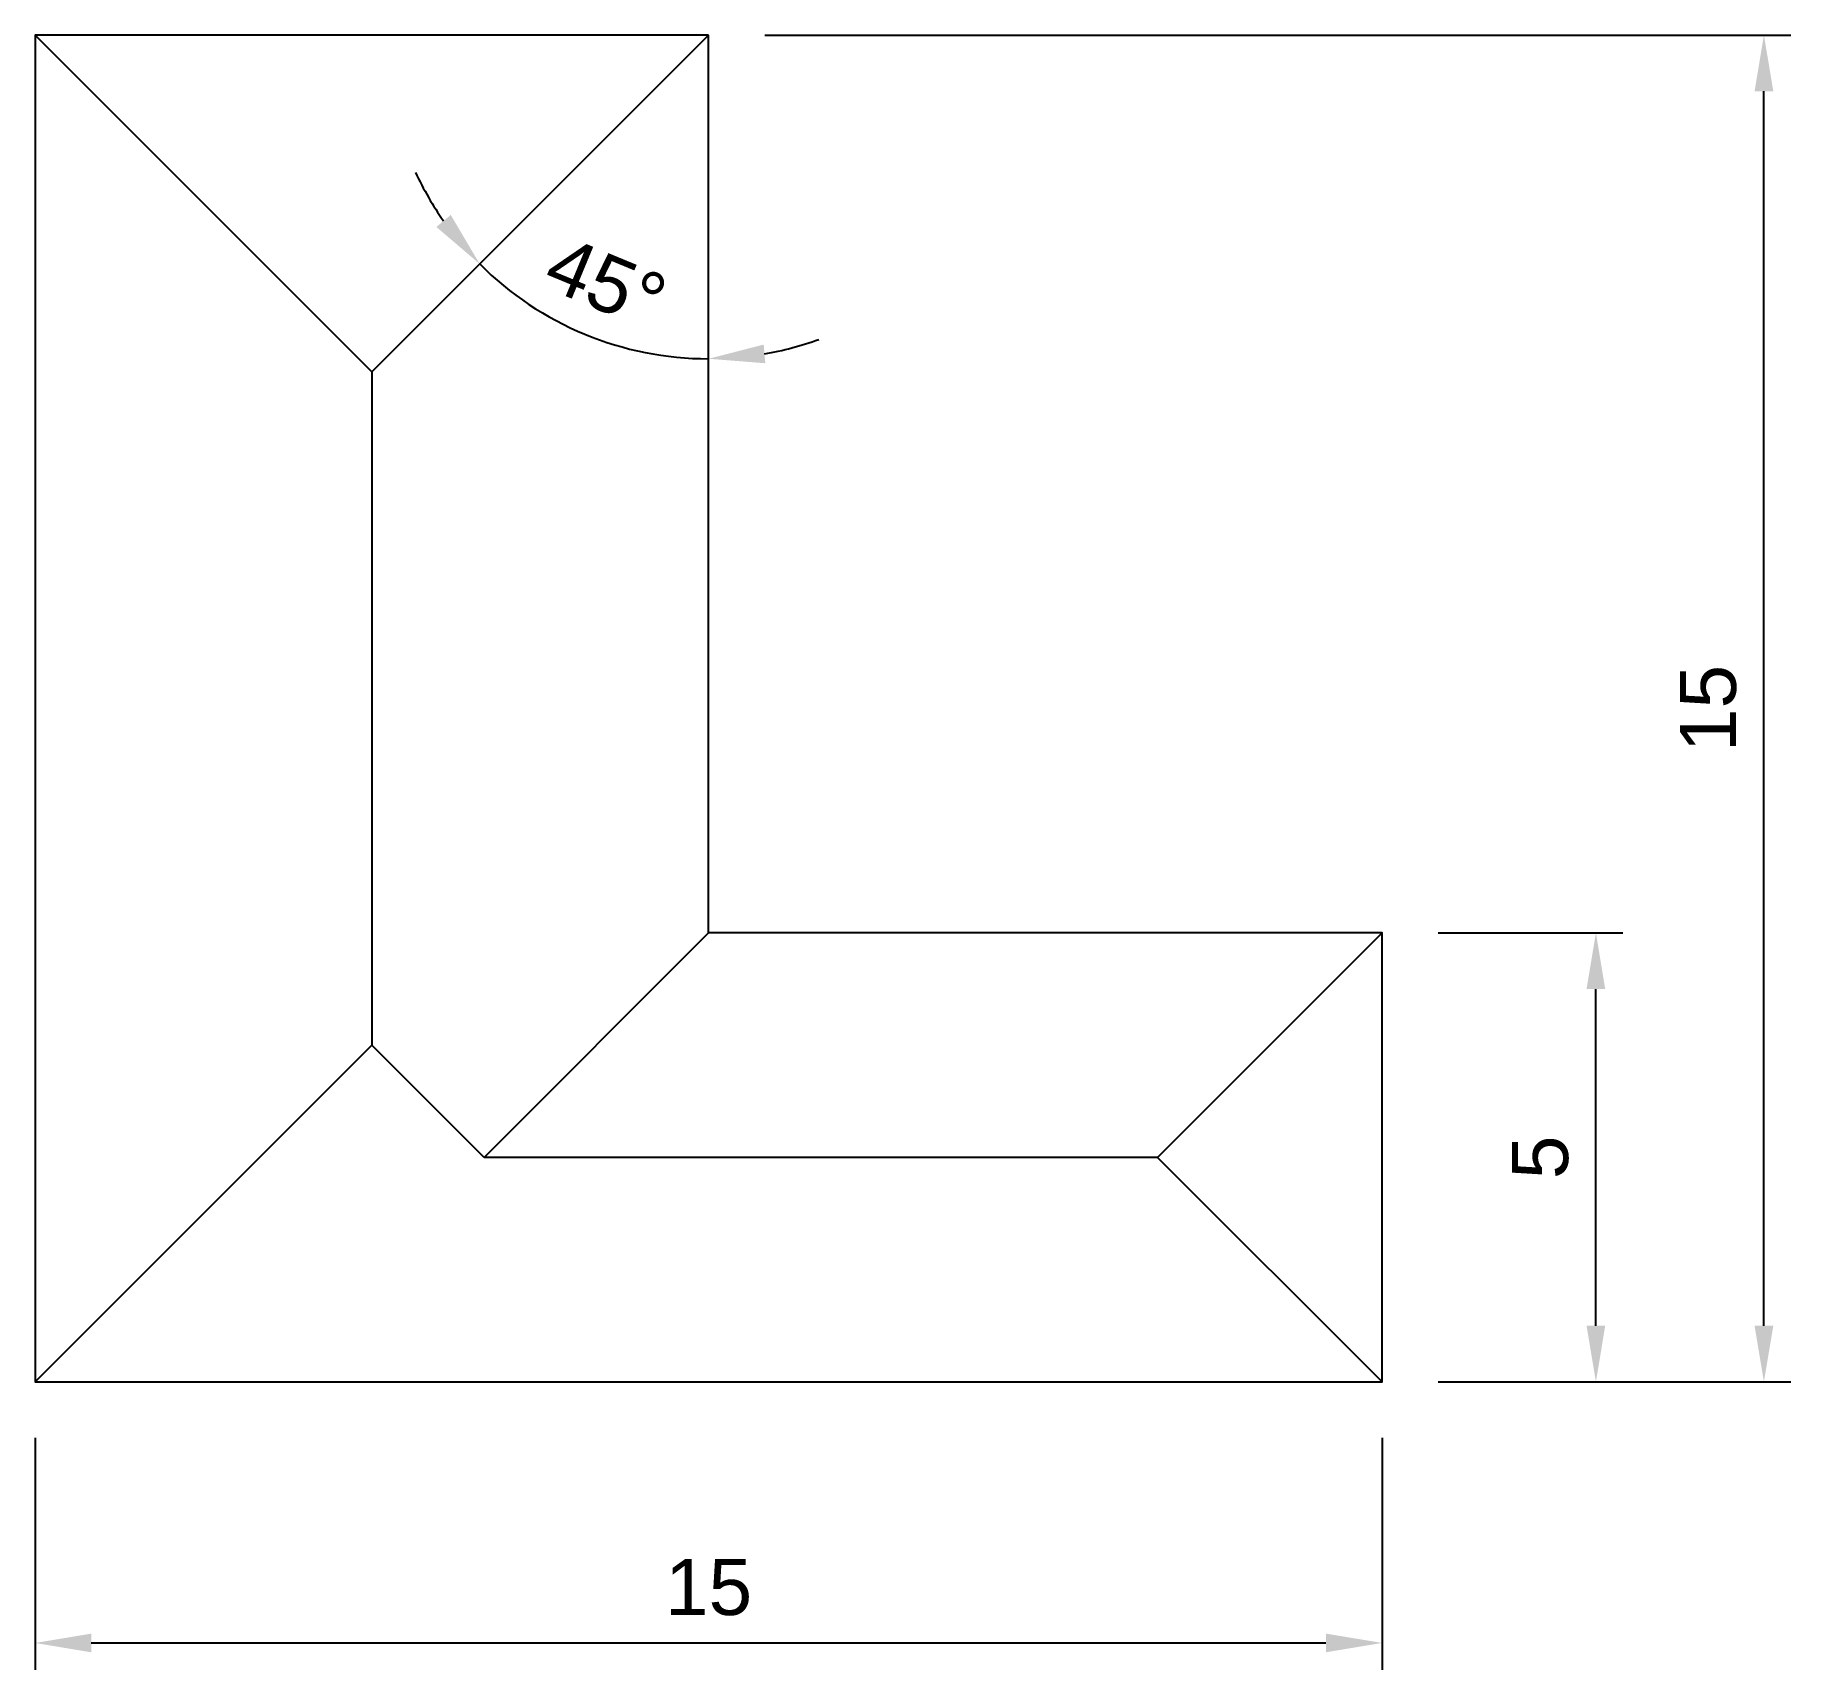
# Model space of a CAD drawing. Header units: millimetres. Extents: x -7.5 to 12.1, y -10.7 to 7.5.
import ezdxf

# ---------------------------------------------------------------- set-up
doc = ezdxf.new("R2010")
doc.units = ezdxf.units.MM
doc.layers.add('COTAS', color=252, linetype='Continuous')
doc.styles.get("Standard").update_dxf_attribs({"font": 'arial.ttf'})
doc.dimstyles.new('ISO-25', dxfattribs={"dimtxt": 0.625, "dimasz": 0.625, "dimexe": 0.3, "dimexo": 0.625, "dimgap": 0.3, "dimtad": 1, "dimtxsty": 'Standard', "dimcen": 2.5, "dimadec": 0, "dimazin": 0, "dimtfac": 1, "dimtmove": 0, "dimatfit": 3, "dimfxl": 1, "dimarcsym": 0})

# ---------------------------------------------------------------- blocks, each defined once
blk = doc.blocks.new('*D10')
at = {"layer": 'COTAS', "color": 0, "lineweight": -2, "transparency": 16777216}
for p, q in [((-7.5, -8.125), (-7.5, -10.709)), ((7.5, -8.125), (7.5, -10.709)), ((-6.875, -10.409), (6.875, -10.409))]:
    blk.add_line(p, q, dxfattribs=at)
at = {"layer": 'COTAS', "color": 0, "transparency": 16777216}
for points in [[(-6.875, -10.305), (-6.875, -10.513), (-7.5, -10.409)], [(6.875, -10.305), (6.875, -10.513), (7.5, -10.409)]]:
    blk.add_solid(points, dxfattribs=at)
at = {"layer": 'Defpoints', "color": 0, "transparency": 16777216}
for p in [(-7.5, -7.5), (7.5, -7.5), (7.5, -10.409)]:
    blk.add_point(p, dxfattribs=at)
at = {"layer": 'COTAS', "color": 0, "transparency": 16777216, "insert": (0, -9.79), "char_height": 0.625, "attachment_point": 5}
blk.add_mtext('15', dxfattribs=at)
blk = doc.blocks.new('*D11')
at = {"layer": 'COTAS', "color": 0, "lineweight": -2, "transparency": 16777216}
for p, q in [((8.125, -2.5), (10.182, -2.5)), ((9.882, -6.875), (9.882, -3.125)), ((8.125, -7.5), (10.182, -7.5))]:
    blk.add_line(p, q, dxfattribs=at)
at = {"layer": 'COTAS', "color": 0, "transparency": 16777216}
for points in [[(9.778, -3.125), (9.986, -3.125), (9.882, -2.5)], [(9.778, -6.875), (9.986, -6.875), (9.882, -7.5)]]:
    blk.add_solid(points, dxfattribs=at)
at = {"layer": 'Defpoints', "color": 0, "transparency": 16777216}
for p in [(7.5, -2.5), (9.882, -2.5), (7.5, -7.5)]:
    blk.add_point(p, dxfattribs=at)
at = {"layer": 'COTAS', "color": 0, "transparency": 16777216, "insert": (9.264, -5), "char_height": 0.625, "attachment_point": 5, "rotation": 90}
blk.add_mtext('5', dxfattribs=at)
blk = doc.blocks.new('*D12')
at = {"layer": 'COTAS', "color": 0, "lineweight": -2, "transparency": 16777216}
for start, end in [(205.1078, 215.0539), (225, 270), (279.9461, 289.8922)]:
    blk.add_arc((0, 7.5), 3.605, start, end, dxfattribs=at)
at = {"layer": 'COTAS', "color": 0, "transparency": 16777216}
for points in [[(-2.871, 5.497), (-3.031, 5.363), (-2.549, 4.951)], [(0.632, 3.845), (0.614, 4.053), (0, 3.895)]]:
    blk.add_solid(points, dxfattribs=at)
at = {"layer": 'Defpoints', "color": 0, "transparency": 16777216}
for p in [(0, 7.5), (0, 7.5), (-1.802, 4.378), (-3.75, 3.75), (0, -2.5)]:
    blk.add_point(p, dxfattribs=at)
at = {"layer": 'COTAS', "color": 0, "transparency": 16777216, "insert": (-1.143, 4.74), "char_height": 0.625, "attachment_point": 5, "rotation": 337.5}
blk.add_mtext('45°', dxfattribs=at)
blk = doc.blocks.new('*D9')
at = {"layer": 'COTAS', "color": 0, "lineweight": -2, "transparency": 16777216}
for p, q in [((0.625, 7.5), (12.053, 7.5)), ((11.753, -6.875), (11.753, 6.875)), ((8.125, -7.5), (12.053, -7.5))]:
    blk.add_line(p, q, dxfattribs=at)
at = {"layer": 'COTAS', "color": 0, "transparency": 16777216}
for points in [[(11.649, 6.875), (11.858, 6.875), (11.753, 7.5)], [(11.649, -6.875), (11.858, -6.875), (11.753, -7.5)]]:
    blk.add_solid(points, dxfattribs=at)
at = {"layer": 'Defpoints', "color": 0, "transparency": 16777216}
for p in [(0, 7.5), (11.753, 7.5), (7.5, -7.5)]:
    blk.add_point(p, dxfattribs=at)
at = {"layer": 'COTAS', "color": 0, "transparency": 16777216, "insert": (11.134, 0), "char_height": 0.625, "attachment_point": 5, "rotation": 90}
blk.add_mtext('15', dxfattribs=at)

msp = doc.modelspace()

# ---------------------------------------------------------------- linework, layer by layer
for p, q in [((-7.5, 7.5), (-3.75, 3.75)), ((0, 7.5), (-3.75, 3.75)), ((0, -2.5), (0, 7.5)), ((-3.75, 3.75), (-3.75, -3.75)), ((-2.5, -5), (0, -2.5)), ((5, -5), (7.5, -2.5)), ((-7.5, -7.5), (-3.75, -3.75)), ((-2.5, -5), (-3.75, -3.75)), ((5, -5), (-2.5, -5)), ((5, -5), (7.5, -7.5))]:
    msp.add_line(p, q)
for points in [[(0, 7.5), (-7.5, 7.5), (-7.5, -7.5), (7.5, -7.5), (7.5, -2.5)], [(-2.5, -7.5), (7.5, -7.5), (7.5, -2.5), (0, -2.5)]]:
    msp.add_lwpolyline(points)

# ---------------------------------------------------------------- dimensions: what is measured, and where the dimension line sits
at = {"layer": 'COTAS'}
dim = msp.add_angular_dim_2l(base=(-1.802, 4.378), line1=((0, -2.5), (0, 7.5)), line2=((0, 7.5), (-3.75, 3.75)), dimstyle='ISO-25', dxfattribs=at)
dim.commit()
dim.dimension.update_dxf_attribs({"geometry": '*D12', "text_midpoint": (-1.143, 4.74)})
for base, p2, picture, middle in [((11.753, 7.5), (0, 7.5), '*D9', (11.753, 0)), ((9.882, -2.5), (7.5, -2.5), '*D11', (9.882, -5))]:
    dim = msp.add_linear_dim(base=base, p1=(7.5, -7.5), p2=p2, angle=90, dimstyle='ISO-25', dxfattribs=at)
    dim.commit()
    dim.dimension.update_dxf_attribs({"geometry": picture, "text_midpoint": middle, "dimtype": 160})
dim = msp.add_linear_dim(base=(7.5, -10.409), p1=(-7.5, -7.5), p2=(7.5, -7.5), angle=180, dimstyle='ISO-25', dxfattribs=at)
dim.commit()
dim.dimension.update_dxf_attribs({"geometry": '*D10', "text_midpoint": (0, -9.79)})

doc.saveas('drawing.dxf')
